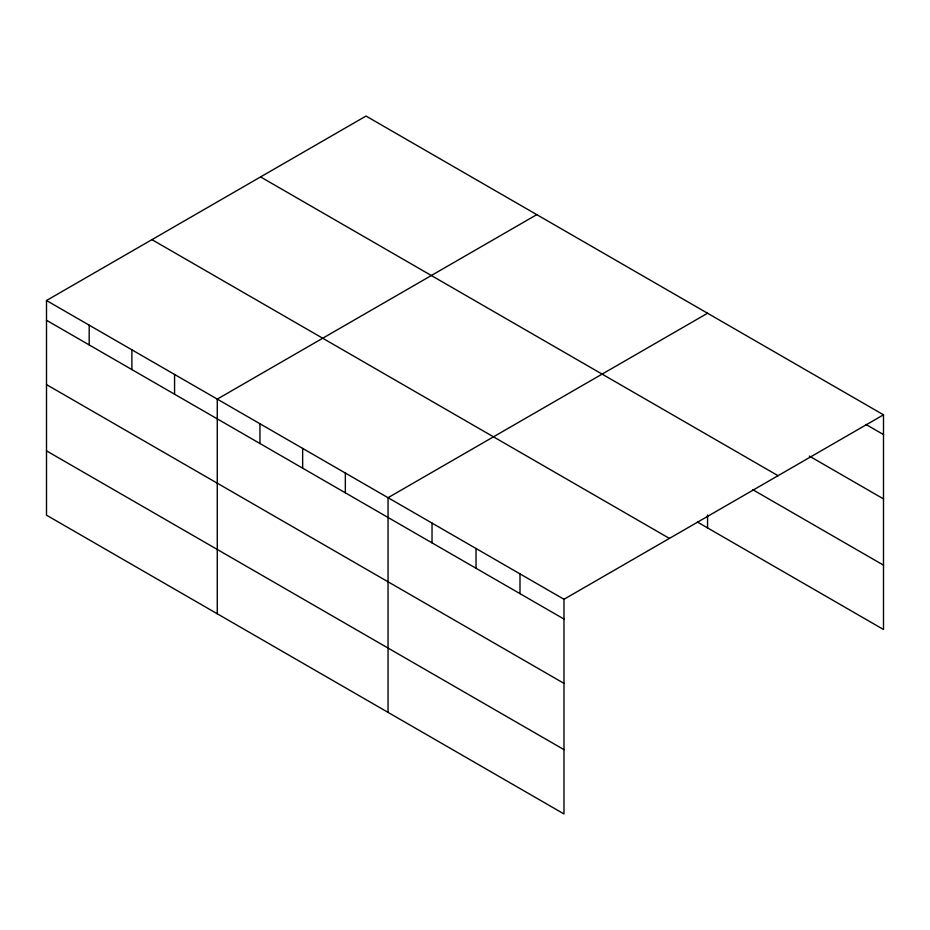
<?xml version="1.0" encoding="UTF-8"?>
<svg xmlns="http://www.w3.org/2000/svg" width="930" height="930" viewBox="0 0 930 930"><rect width="100%" height="100%" fill="white"/><g stroke="black" fill="none" stroke-linecap="round" stroke-linejoin="round"><path stroke-width="1.4" d="M46.5 300.518L563.987 599.28L563.987 813.948L46.5 515.185L46.5 300.518L366.013 116.052L883.5 414.815L883.5 629.482L697.512 522.102M536.784 214.644L217.271 399.11L217.271 613.777M707.556 313.236L388.043 497.701L388.043 712.368M563.987 599.28L883.5 414.815M865.9 424.429L883.5 434.577M809.356 456.095L883.5 498.899M260.574 176.921L778.061 475.695M752.8 489.703L883.5 565.161M151.939 239.638L669.426 538.412M46.5 320.28L563.987 619.055M46.5 384.601L563.987 683.364M46.5 450.864L563.987 749.638M707.556 515.034L707.556 527.903M519.998 573.891L519.998 593.654M476.021 548.491L476.021 568.265M432.031 523.102L432.031 542.864M345.344 473.056L345.344 492.819M302.657 448.411L302.657 468.174M259.958 423.755L259.958 443.529M174.573 374.465L174.573 394.227M131.886 349.808L131.886 369.582M89.187 325.163L89.187 344.925"/></g></svg>
